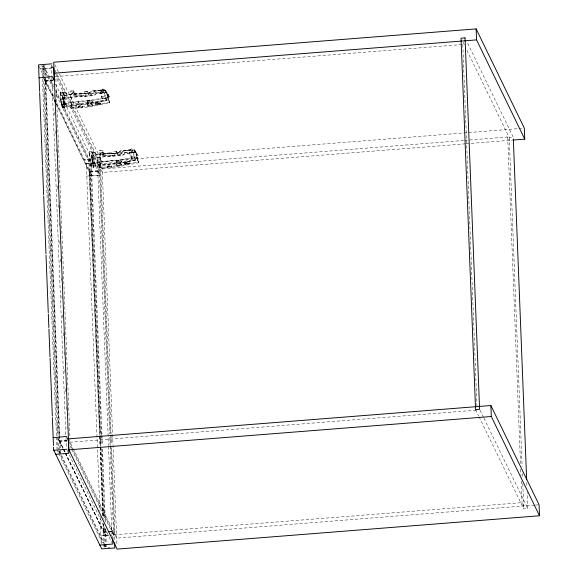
<?xml version="1.0" encoding="UTF-8"?>
<svg xmlns="http://www.w3.org/2000/svg" width="578" height="578" viewBox="0 0 578 578"><rect width="100%" height="100%" fill="white"/><g stroke="black" fill="none" stroke-linecap="round" stroke-linejoin="round"><path stroke-width="0.43" stroke-dasharray="2.89 2.17" d="M60.343 91.953L61.116 102.031L62.641 108.035C64.1 102.739 63.782 96.533 60.343 91.953L62.33 91.801L63.103 93.39L63.508 103.816L64.83 106.54L66.665 106.395L72.264 108.592L91.114 106.67L109.784 102.942L107.031 92.69L96.288 93.535L93.492 95.486L68.442 97.465L93.578 95.659L96.374 93.701L107.031 92.69M62.641 108.035L64.62 107.876C65.921 103.057 65.971 97.364 62.843 93.412L63.161 92.769L66.008 92.545L68.522 97.631M101.36 96.801L105.001 96.512L108.491 98.361L107.501 96.316L108.173 94.467L106.879 93.997L107.876 96.035L109.163 96.504L108.491 98.361L102.349 98.845C98.282 90.414 102.588 84.626 107.197 93.477L105.326 90.594M103.433 531.984L108.808 531.392M98.361 171.189L89.344 172.013M73.984 91.483L73.652 92.653L72.792 92.718L72.922 94.019L82.596 93.253L82.625 93.939L82.517 93.08L74.815 93.34L72.922 94.019M75.053 93.701L74.728 94.864L73.868 94.937L73.991 96.23L83.673 95.464L83.694 96.158L86.014 95.97L85.847 93.73L88.579 93.694L85.847 93.73M102.349 98.845C101.085 95.507 101.714 87.589 106.316 92.639M59.353 441.216L68.269 440.385M86.36 163.48L120.881 160.243L134.371 157.765L135.527 160.149L122.037 162.628L100.688 164.788L99.532 162.404L99.076 150.894L102.552 150.251C104.596 151.573 100.724 153.343 102.653 152.375C104.221 149.399 100.312 150.576 99.076 150.894M95.558 103.679L96.598 102.812L99.25 102.263L100.204 103.252L99.828 103.455L97.176 103.997L95.558 103.679L95.724 102.747L96.584 102.422L99.734 102.284M124.559 163.401L125.599 162.534L128.735 162.013L126.871 161.948L124.725 162.476L124.559 163.401L126.17 163.719L129.205 162.974L126.156 163.336L124.537 162.844M100.89 103.224L98.571 104.437L95.58 104.278L96.62 103.426L99.272 102.891L100.89 103.224L100.717 104.105L98.578 104.632L95.58 104.156L97.906 103.26L100.904 103.737M124.581 164.007L125.621 163.148L128.273 162.62L129.891 162.945L129.718 163.827C128.583 164.253 124.595 165.185 124.769 163.509L126.907 162.982L129.906 163.458M129.891 162.945L127.565 164.159L124.581 163.877M64.165 96.136L64.483 95.493L67.33 95.269L67.2 94.908L92.256 92.935L95.052 90.984L105.788 90.132L108.368 99.734L109.524 102.118L93.361 105.434L72.423 107.775L66.701 105.528L64.722 105.68L63.566 103.296L63.161 92.769M64.722 105.68L64.396 95.327L92.335 93.101L95.132 91.151L105.868 90.305M136.025 152.411L138.785 162.664L120.116 166.392L101.266 168.321L95.666 166.117L93.831 166.269L92.509 163.545L92.104 153.119L91.331 151.523L89.344 151.682L90.891 166.218L91.635 167.757L93.622 167.606C94.922 162.786 94.973 157.093 91.844 153.134L92.155 152.498L95.009 152.274L97.523 157.361L122.579 155.381L125.375 153.43L136.112 152.585L125.289 153.257L122.493 155.207L97.523 157.361M92.567 163.025L94.546 162.866L100.269 165.113L104.885 164.752L121.207 162.779L137.369 159.456L138.525 161.84L122.363 165.163L101.425 167.497L95.702 165.25L93.723 165.402L92.567 163.025L92.155 152.498M93.831 166.269L93.398 155.048L121.337 152.83L124.133 150.88L134.869 150.027L124.053 150.706L121.257 152.657L96.201 154.637L96.331 154.991L93.477 155.222L93.166 155.858M78.138 106.562L80.161 105.731L82.762 106.092L82.64 107.465L80.776 107.92L78.63 107.783L78.138 106.562L80.739 106.923L82.762 106.092M107.14 166.291L109.163 165.46L111.764 165.814L111.641 167.187L109.777 167.642L107.631 167.504L107.14 166.291L109.741 166.645L111.764 165.814M78.175 107.508L80.198 106.728L82.806 107.14M107.176 167.23L109.199 166.457L111.807 166.869M72.792 92.718L73.861 92.603L73.55 90.529L70.082 91.165L70.53 102.682L71.686 105.059L93.036 102.906L106.525 100.42L104.271 92.068L93.347 92.935L90.775 94.727L88.55 94.9L90.862 94.9L93.434 93.101L104.271 92.068M73.868 94.937L74.938 94.821L74.62 92.74L71.152 93.376L71.686 105.059M103.729 154.586L103.932 152.809L103.809 154.76L102.87 154.658L103.809 154.76M91.635 167.757C93.101 162.469 92.783 156.262 89.344 151.682M73.991 96.23L75.891 95.551L83.673 95.464M111.597 152.975L101.836 153.567L111.511 152.809L111.626 153.669L113.938 153.481L113.772 151.241L116.503 151.205L113.772 151.241M102.913 155.785L106.186 155.171L112.674 155.186L102.992 155.952L102.87 154.658M84.771 91.519L84.937 93.759L84.771 91.519L87.422 91.31L87.473 92.69L89.706 92.516L92.278 90.717L103.202 89.857L105.369 98.043L106.525 100.42M87.473 92.69L89.785 92.682L92.357 90.891L103.281 90.031M118.7 152.238L121.279 150.446L132.283 149.753L121.358 150.612L118.786 152.411L116.474 152.419L118.786 152.411M119.776 154.449L122.348 152.657L133.359 151.963L122.435 152.823L119.863 154.622L117.551 154.629L119.863 154.622M100.204 103.252L97.155 103.607L95.536 103.122M103.433 531.832L103.187 522.787M73.883 90.934L70.082 91.165M74.707 92.913L71.152 93.376M99.589 161.883L120.867 159.738L134.277 157.281L135.266 159.318L121.857 161.782L100.579 163.928L100.153 153.105L103.289 152.397L103.961 152.867M100.153 153.105L103.708 152.635M108.368 99.734L92.205 103.057L75.884 105.023L71.267 105.391L65.545 103.144L63.566 103.296M109.784 102.942L108.462 100.218L89.792 103.946L70.942 105.868L65.343 103.672L63.508 103.816M92.523 105.637L91.859 104.278L87.292 104.914L87.271 104.192L91.837 103.643L92.523 105.637L87.957 106.273L87.292 104.914M138.785 162.664L137.463 159.94L118.793 163.668L99.943 165.597L94.344 163.401L92.509 163.545M121.525 165.366L120.86 164L116.294 164.636L116.265 163.914L120.838 163.364L121.525 165.366L116.958 166.002L116.294 164.636M105.369 98.043L91.88 100.521L70.53 102.682M87.271 104.192L87.928 105.55L92.494 105.001M116.265 163.914L116.929 165.279L121.496 164.723M70.588 102.162L91.866 100.016L105.275 97.552L106.273 99.597L92.856 102.053L71.578 104.199M87.141 100.912L91.707 100.391L92.372 101.75L92.401 102.436L87.827 102.956L87.141 100.912L87.827 102.956M87.162 101.598L91.736 101.078L92.401 102.436M87.798 102.27L92.372 101.75M116.142 160.633L120.708 160.113L121.373 161.479L121.394 162.165L116.828 162.685L116.142 160.633L116.828 162.685M116.164 161.32L120.737 160.8L121.394 162.165M116.799 161.992L121.373 161.479M45.33 65.032L43.617 65.169L44.029 75.689M52.793 67.713L40.402 68.789L40.417 69.338L44.781 68.992L59.83 453.362M461.88 44.542L55.777 76.592L69.916 437.727M45.908 80.566L52.757 80.031M52.685 80.472L45.835 81.014L44.094 77.445M45.257 81.137L52.417 80.703M60.358 92.624L62.345 92.466L62.33 91.801M63.24 92.942L66.008 92.545M84.858 91.692L87.502 91.483L87.56 92.863M82.538 93.773L84.858 93.593M60.531 95.847L62.518 95.695L62.345 92.466M83.586 95.298L83.615 95.984L86.014 95.97M63.212 97.863L65.198 97.711M63.255 98.578L65.235 98.419M60.791 99.062L62.778 98.903L63.876 106.338L64.62 107.876M63.327 101.605L65.307 101.446M61.116 102.031L63.103 101.88M63.298 104.213L65.278 104.062M61.492 104.567L63.479 104.416M63.161 106.244L65.148 106.085M61.889 106.497L63.876 106.338M62.937 107.544L64.924 107.392M62.28 107.674L64.266 107.522M92.242 152.664L95.009 152.274M114.849 153.459C122.124 153.705 112.161 151.833 115.015 155.699L112.616 155.706L115.015 155.699M92.213 157.592L94.2 157.433M130.353 156.522L134.002 156.241L137.492 158.083C139.088 156.833 137.824 153.697 135.881 153.719C135.852 151.255 134.031 149.348 131.791 148.691C127.955 149.832 130.361 156.024 131.351 158.567L137.492 158.083L136.502 156.038L137.174 154.189M54.881 64.657L101.909 161.5L518.04 128.663M518.936 128.591L523.43 128.237M101.28 434.584L90.667 163.495L86.31 163.841L99.922 511.581M55.676 90.002L91.338 163.444L99.048 162.83L109.661 433.926M463.679 140.461L100.695 169.108L111.07 433.876M464.575 140.389L507.701 136.986L509.341 140.367M466.901 50.3L509.225 137.456L513.25 137.138L467.01 41.912M89.958 171.298L97.668 170.691L97.212 159.058L89.503 159.673L100.362 436.961M465.442 143.828L102.335 172.482L55.705 76.448M466.215 143.77L512.18 140.143M66.831 440.291L59.924 440.833L58.19 437.264M66.903 441.137L60.047 441.679L60.502 453.311M476.2 410.178L70.097 442.228L69.952 438.623M109.69 531.319L112.464 531.131L114.365 535.033L109.871 535.43M106.265 531.796L104.17 531.962L105.904 535.531L109.336 535.264M107.869 531.666L111.886 531.355L113.62 534.925L110.188 535.199M104.098 532.41L107.53 532.136M108.382 532.071L111.814 531.803M523.661 505.996L522.021 502.622L115.015 534.744L111.633 448.29M108.996 535.495L100.875 535.929L105.239 535.589L63.305 449.25M534.585 505.136L116.655 538.118L73.55 449.344M535.488 505.064L539.079 504.782M479.097 416.904L523.769 508.907L527.793 508.589L527.158 492.362M108.1 547.677L109.813 547.539M98.231 171.29L100.269 175.235L86.787 176.109L91.143 175.77L56.29 103.881M99.654 162.346L110.412 434.027M59.361 441.065L63.024 448.369M112.32 531.11L112.724 537.981M135.881 153.719L136.878 155.764L138.164 156.226M131.351 158.567L131.098 152.093L132.066 150.901L133.872 151.089L136.068 152.924L136.878 155.764M45.272 81.202L54.05 99.076M89.337 171.948L99.763 435.313M93.622 167.606L92.104 161.602L91.331 151.523M462.985 42.23L464.553 45.452M479.986 410.127L483.511 417.395M483.909 418.197L527.793 508.589M475.571 409.643L478.707 416.095M108.173 94.467L109.163 96.504M108.267 94.929L109.264 96.967M107.761 94.178L108.751 96.215M135.071 150.88L136.068 152.924M134.327 150.323L135.317 152.361M104.661 89.865L105.658 91.902M102.79 88.969L103.787 91.006M101.952 89.236L102.942 91.273M101.179 90.096L102.169 92.133M101.099 90.327L102.096 92.372M111.626 153.669L111.511 152.809M78.355 101.547L79.345 103.592M78.297 102.068L79.453 104.452M75.884 105.023L77.04 107.407M54.968 70.133L100.579 163.928M51.695 65.314L53.162 68.334L45.445 68.941L59.715 435.422M55.517 73.196L99.048 162.83M100.269 165.113L101.425 167.497M70.942 105.868L72.264 108.592M99.943 165.597L101.266 168.321M63.168 93.094L64.324 95.471M92.169 152.816L93.325 155.2M65.545 103.144L66.701 105.528M94.546 162.866L95.702 165.25M65.343 103.672L66.665 106.395M94.344 163.401L95.666 166.117M55.582 84.012L97.769 170.886L108.527 445.681M43.986 65.921L53.313 85.139M43.314 65.979L47.923 75.472M48.321 76.282L53.429 86.816M55.791 91.678L90.667 163.495M61.586 104.119L62.792 106.605M47.071 75.862L41.941 65.3L56.463 436.137M47.461 76.672L53.378 88.853M56.536 95.348L89.662 163.574M38.986 66.376L54.361 98.05M56.919 103.252L90.052 171.493L100.355 434.569M56.406 103.939L89.445 171.984M44.152 78.991L53.927 99.026M68.457 438.854L73.16 448.535M69.187 442.091L73.124 450.19M73.514 450.999L112.472 531.225M70.119 445.934L71.296 448.362M71.694 449.171L111.908 531.998M67.113 450.435L111.872 542.619M65.162 452.213L59.953 441.484L59.751 436.325M65.552 453.022L104.199 532.605L103.888 524.745M63.421 449.178L64.989 452.415M65.386 453.231L103.541 531.803M58.241 438.81L62.908 448.441M59.404 451.042L104.163 543.226M104.56 544.035L106.388 547.807L105.658 529.224M58.732 451.1L103.491 543.277M103.888 544.093L105.716 547.865L104.921 527.468M56.991 449.67L58.573 452.921M58.963 453.73L102.739 543.884M103.137 544.693L104.712 547.944L103.794 524.484M134.79 149.861L137.463 159.94M133.272 151.797L135.527 160.149M132.203 149.579L134.371 157.765M105.788 90.132L108.462 100.218M62.518 95.695L62.778 98.903M92.09 157.332L92.169 163.206L91.57 166.695L90.175 161.204L89.467 151.935M63.089 97.61L63.168 103.476L62.569 106.966L61.174 101.482L60.466 92.213M526.775 482.442L526.948 486.951M509.225 137.456L522.115 466.533M522.389 473.577L522.57 478.252M522.787 483.663L523.769 508.907M507.701 136.986L520.503 463.896M520.713 469.3L520.959 475.607M521.175 481.012L522.021 502.622M462.776 44.477L477.023 408.306M120.708 160.113L120.737 160.8M120.838 163.364L120.86 164M117.493 153.249L117.63 154.796M116.424 151.031L116.554 152.585M116.929 165.279L116.958 166.002M112.587 155.02L112.696 155.879M102.949 154.825L102.992 155.952M101.793 152.448L101.923 153.741M101.909 161.5L116.951 545.719M100.24 153.271L100.688 164.788M111.099 434.779L111.489 444.684M110.449 434.931L110.832 444.85M110.868 445.754L114.603 541.001M109.806 437.532L110.123 445.645M110.16 446.548L113.758 538.436M98.332 171.298L97.848 158.43L84.489 159.456L84.475 160.063L88.831 159.723L99.647 435.364M108.563 446.584L111.915 534.484M91.707 100.391L91.736 101.078M91.837 103.643L91.859 104.278M88.492 93.52L88.629 95.074M91.338 163.444L101.952 434.533M101.988 435.436L102.378 445.356M102.516 448.962L105.377 522.006M101.316 435.487L101.706 445.407M101.844 449.012L104.64 520.258M87.928 105.55L87.957 106.273M100.391 435.465L100.818 446.288M100.854 447.191L103.643 518.437M100.399 437.864L103.585 519.066M99.799 436.217L100.182 446.137M100.218 447.032L102.942 516.472M99.691 436.245L100.066 446.187M100.117 447.061L102.826 516.522M103.079 522.815L103.852 543.219M100.124 516.624L101.186 543.826M64.425 96.114L64.83 106.54M54.072 93.932L54.18 96.642M54.78 111.973L54.924 115.578M55.524 130.91L55.625 133.612M56.225 148.943L56.369 152.549M56.969 167.88L57.078 170.589M57.677 185.921L57.814 189.526M58.414 204.858L58.523 207.56M59.122 222.891L59.231 225.601M59.83 240.932L59.975 244.537M60.538 258.966L60.676 262.571M61.275 277.902L61.42 281.508M61.983 295.936L62.128 299.549M62.727 314.88L62.865 318.485M63.435 332.914L63.573 336.519M64.172 351.85L64.317 355.456M64.88 369.884L65.025 373.496M65.625 388.828L65.762 392.433M66.326 406.861L66.47 410.467M67.106 426.701L67.178 428.508M51.363 65.437L51.774 75.956M51.847 77.734L65.863 435.754M65.971 438.406L66.347 448.051M45.395 81.26L59.483 441.079M44.13 78.348L58.118 435.458M58.226 438.138L58.667 449.54M42.982 66.102L57.446 435.509M57.518 437.315L57.966 448.716M56.5 437.04L56.955 448.766M97.79 171.536L90.081 172.143L91.815 175.712L99.524 175.105L97.79 171.536"/><path stroke-width="0.87" d="M54.303 80.458L53.768 67.677M66.997 449.236L53.588 450.313M54.238 80.552L52.374 76.607L39.066 77.842M68.406 440.501L66.463 436.426L53.162 437.662M68.334 440.371L68.869 453.26L55.633 454.344L55.474 453.708M513.076 140.071L524.759 139.146L524.333 128.164L476.135 28.9L53.703 62.236L68.883 449.836L117.088 549.1L539.512 515.764L539.079 504.782L490.881 405.518L68.457 438.854M54.137 73.218L476.561 39.882L524.759 139.146M68.883 449.836L491.307 416.5L539.512 515.764M54.44 99.886L55.618 102.32M54.715 100.644L55.893 103.072M62.713 468.614L53.638 449.937L53.537 447.228M62.944 469.098L101.36 548.204M51.904 63.833L38.488 64.888M101.453 548.883L114.791 547.995L114.668 542.706M513.322 138.944L526.666 479.74M476.135 28.9L476.561 39.882M490.881 405.518L491.307 416.5M112.761 538.826L112.862 544.028L99.691 545.068L99.524 544.433M38.589 65.567L39.6 91.367M39.651 92.632L42.497 165.315M42.548 166.623L43.639 194.591M43.697 195.978L45.958 253.691M46.009 255.043L48.27 312.785M48.321 314.114L48.848 327.639M48.906 329.026L50.004 357.002M50.055 358.302L52.316 416.015M52.367 417.453L53.472 445.551M465.052 37.873L461.027 38.191L475.571 409.643L479.596 409.325L465.052 37.873"/></g></svg>
